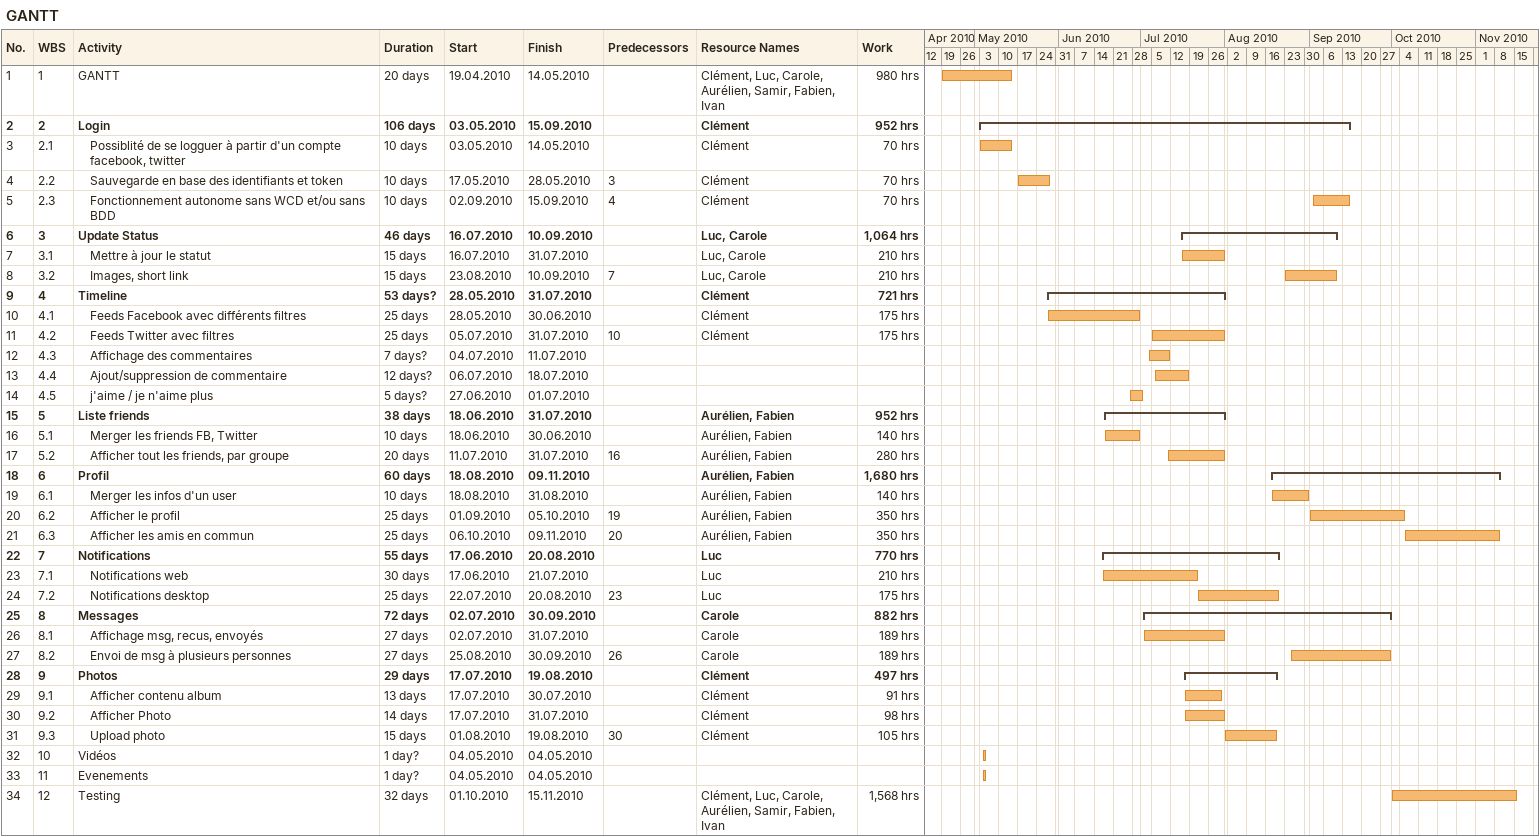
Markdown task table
GANTT

| ID | WBS | Task | Duration | Start | Finish | Predecessors | Resources | Work (h) |
|---|---|---|---|---|---|---|---|---|
| 1 | 1 | GANTT | 20d | 2010-04-19 | 2010-05-14 |  | Clément, Luc, Carole, Aurélien, Samir, Fabien, Ivan | 980 |
| 2 | 2 | **Login** | 106d | 2010-05-03 | 2010-09-15 |  | Clément | 952 |
| 3 | 2.1 | Possiblité de se logguer à partir d'un compte facebook, twitter | 10d | 2010-05-03 | 2010-05-14 |  | Clément | 70 |
| 4 | 2.2 | Sauvegarde en base des identifiants et token | 10d | 2010-05-17 | 2010-05-28 | 3 | Clément | 70 |
| 5 | 2.3 | Fonctionnement autonome sans WCD et/ou sans BDD | 10d | 2010-09-02 | 2010-09-15 | 4 | Clément | 70 |
| 6 | 3 | **Update Status** | 46d | 2010-07-16 | 2010-09-10 |  | Luc, Carole | 1064 |
| 7 | 3.1 | Mettre à jour le statut | 15d | 2010-07-16 | 2010-07-31 |  | Luc, Carole | 210 |
| 8 | 3.2 | Images, short link | 15d | 2010-08-23 | 2010-09-10 | 7 | Luc, Carole | 210 |
| 9 | 4 | **Timeline** | 53d? | 2010-05-28 | 2010-07-31 |  | Clément | 721 |
| 10 | 4.1 | Feeds Facebook avec différents filtres | 25d | 2010-05-28 | 2010-06-30 |  | Clément | 175 |
| 11 | 4.2 | Feeds Twitter avec filtres | 25d | 2010-07-05 | 2010-07-31 | 10 | Clément | 175 |
| 12 | 4.3 | Affichage des commentaires | 7d? | 2010-07-04 | 2010-07-11 |  |  |  |
| 13 | 4.4 | Ajout/suppression de commentaire | 12d? | 2010-07-06 | 2010-07-18 |  |  |  |
| 14 | 4.5 | j'aime / je n'aime plus | 5d? | 2010-06-27 | 2010-07-01 |  |  |  |
| 15 | 5 | **Liste friends** | 38d | 2010-06-18 | 2010-07-31 |  | Aurélien, Fabien | 952 |
| 16 | 5.1 | Merger les friends FB, Twitter | 10d | 2010-06-18 | 2010-06-30 |  | Aurélien, Fabien | 140 |
| 17 | 5.2 | Afficher tout les friends, par groupe | 20d | 2010-07-11 | 2010-07-31 | 16 | Aurélien, Fabien | 280 |
| 18 | 6 | **Profil** | 60d | 2010-08-18 | 2010-11-09 |  | Aurélien, Fabien | 1680 |
| 19 | 6.1 | Merger les infos d'un user | 10d | 2010-08-18 | 2010-08-31 |  | Aurélien, Fabien | 140 |
| 20 | 6.2 | Afficher le profil | 25d | 2010-09-01 | 2010-10-05 | 19 | Aurélien, Fabien | 350 |
| 21 | 6.3 | Afficher les amis en commun | 25d | 2010-10-06 | 2010-11-09 | 20 | Aurélien, Fabien | 350 |
| 22 | 7 | **Notifications** | 55d | 2010-06-17 | 2010-08-20 |  | Luc | 770 |
| 23 | 7.1 | Notifications web | 30d | 2010-06-17 | 2010-07-21 |  | Luc | 210 |
| 24 | 7.2 | Notifications desktop | 25d | 2010-07-22 | 2010-08-20 | 23 | Luc | 175 |
| 25 | 8 | **Messages** | 72d | 2010-07-02 | 2010-09-30 |  | Carole | 882 |
| 26 | 8.1 | Affichage msg, recus, envoyés | 27d | 2010-07-02 | 2010-07-31 |  | Carole | 189 |
| 27 | 8.2 | Envoi de msg à plusieurs personnes | 27d | 2010-08-25 | 2010-09-30 | 26 | Carole | 189 |
| 28 | 9 | **Photos** | 29d | 2010-07-17 | 2010-08-19 |  | Clément | 497 |
| 29 | 9.1 | Afficher contenu album | 13d | 2010-07-17 | 2010-07-30 |  | Clément | 91 |
| 30 | 9.2 | Afficher Photo | 14d | 2010-07-17 | 2010-07-31 |  | Clément | 98 |
| 31 | 9.3 | Upload photo | 15d | 2010-08-01 | 2010-08-19 | 30 | Clément | 105 |
| 32 | 10 | Vidéos | 1d? | 2010-05-04 | 2010-05-04 |  |  |  |
| 33 | 11 | Evenements | 1d? | 2010-05-04 | 2010-05-04 |  |  |  |
| 34 | 12 | Testing | 32d | 2010-10-01 | 2010-11-15 |  | Clément, Luc, Carole, Aurélien, Samir, Fabien, Ivan | 1568 |
